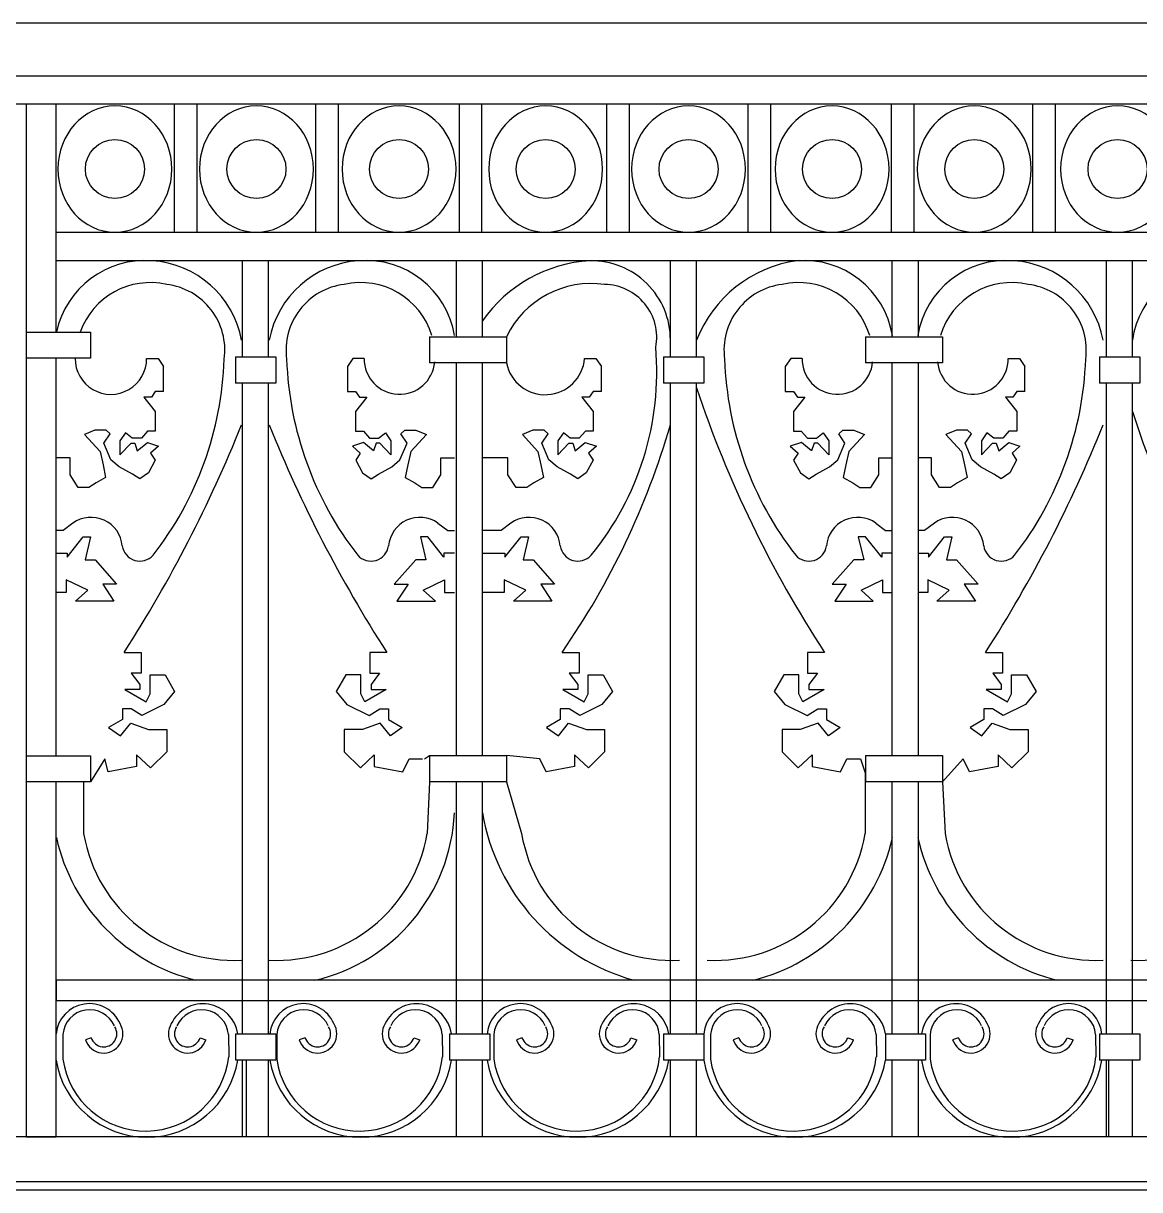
# Model space of a CAD drawing. Header units: millimetres. Extents: x 1931 to 30327, y -2374 to 17555.
# Drawn here: x 19033 to 19940, y 13283 to 14230 of the extents above; entities that cross this region are included whole.
import ezdxf

# ---------------------------------------------------------------- set-up
doc = ezdxf.new("R2010")
doc.units = ezdxf.units.MM

msp = doc.modelspace()

# ---------------------------------------------------------------- linework, layer by layer
at = {"color": 4, "linetype": 'ByBlock', "lineweight": -2}
for p, q in [((20853.81, 14230.37), (18940.34, 14230.37)), ((20853.81, 14187.5), (18940.34, 14187.5)), ((18940.34, 14165.08), (20853.81, 14165.08)), ((19035.2, 14165.08), (19035.2, 13326.34)), ((19059.53, 13979.68), (19059.53, 14165.08)), ((19155.8, 14060.78), (19155.8, 14165.08)), ((19174.1, 14060.78), (19174.1, 14165.08)), ((19270.56, 14060.78), (19270.56, 14165.08)), ((19288.86, 14060.78), (19288.86, 14165.08)), ((19387.03, 14060.78), (19387.03, 14165.08)), ((19405.34, 14060.78), (19405.34, 14165.08)), ((19506.93, 14060.78), (19506.93, 14165.08)), ((19525.23, 14060.78), (19525.23, 14165.08)), ((19621.69, 14060.78), (19621.69, 14165.08)), ((19639.99, 14060.78), (19639.99, 14165.08)), ((19738.16, 14060.78), (19738.16, 14165.08)), ((19756.47, 14060.78), (19756.47, 14165.08)), ((19852.92, 14060.78), (19852.92, 14165.08)), ((19871.23, 14060.78), (19871.23, 14165.08)), ((19059.53, 14060.78), (20780.96, 14060.78)), ((20780.96, 14037.6), (19059.53, 14037.6)), ((19210.87, 13959.49), (19210.87, 14037.6)), ((19232.03, 13959.49), (19232.03, 14037.6)), ((19384.6, 13975.97), (19384.6, 14037.6)), ((19405.76, 13975.97), (19405.76, 14037.6)), ((19558.45, 13959.49), (19558.45, 14037.6)), ((19579.61, 13959.49), (19579.61, 14037.6)), ((19738.68, 13975.97), (19738.68, 14037.6)), ((19759.83, 13975.97), (19759.83, 14037.6)), ((19912.53, 13959.49), (19912.53, 14037.6)), ((19933.68, 13959.49), (19933.68, 14037.6)), ((19035.2, 13979.68), (19087.54, 13979.68)), ((19087.54, 13979.68), (19087.54, 13958.42)), ((19362.89, 13975.97), (19425.31, 13975.97)), ((19362.89, 13975.97), (19362.89, 13954.71)), ((19425.31, 13975.97), (19425.31, 13954.71)), ((19716.97, 13975.97), (19779.39, 13975.97)), ((19716.97, 13975.97), (19716.97, 13954.71)), ((19779.39, 13975.97), (19779.39, 13954.71)), ((19087.54, 13958.42), (19035.2, 13958.42)), ((19059.53, 13635.89), (19059.53, 13958.42)), ((19133.06, 13958.34), (19142.29, 13958.34)), ((19142.29, 13958.34), (19146.73, 13951.78)), ((19205.29, 13959.49), (19237.95, 13959.49)), ((19205.29, 13959.49), (19205.29, 13938.23)), ((19237.95, 13959.49), (19237.95, 13938.23)), ((19300.54, 13958.34), (19296.1, 13951.78)), ((19309.76, 13958.34), (19300.54, 13958.34)), ((19488.75, 13958.34), (19497.98, 13958.34)), ((19497.98, 13958.34), (19502.42, 13951.78)), ((19552.86, 13959.49), (19585.52, 13959.49)), ((19552.86, 13959.49), (19552.86, 13938.23)), ((19585.52, 13959.49), (19585.52, 13938.23)), ((19656.23, 13958.34), (19651.79, 13951.78)), ((19665.45, 13958.34), (19656.23, 13958.34)), ((19832.74, 13958.34), (19841.96, 13958.34)), ((19841.96, 13958.34), (19846.4, 13951.78)), ((19906.94, 13959.49), (19939.6, 13959.49)), ((19906.94, 13959.49), (19906.94, 13938.23)), ((19939.6, 13959.49), (19939.6, 13938.23)), ((19146.73, 13931.51), (19146.73, 13951.78)), ((19296.1, 13951.78), (19296.1, 13931.51)), ((19425.31, 13954.71), (19362.89, 13954.71)), ((19384.6, 13635.89), (19384.6, 13954.71)), ((19405.76, 13635.89), (19405.76, 13954.71)), ((19502.42, 13931.51), (19502.42, 13951.78)), ((19651.79, 13951.78), (19651.79, 13931.51)), ((19779.39, 13954.71), (19716.97, 13954.71)), ((19738.68, 13635.89), (19738.68, 13954.71)), ((19759.83, 13635.89), (19759.83, 13954.71)), ((19846.4, 13931.51), (19846.4, 13951.78)), ((19140.07, 13931.51), (19136.9, 13926.76)), ((19146.73, 13931.51), (19140.07, 13931.51)), ((19237.95, 13938.23), (19205.29, 13938.23)), ((19210.87, 13409.96), (19210.87, 13938.23)), ((19232.03, 13409.96), (19232.03, 13938.23)), ((19296.1, 13931.51), (19302.76, 13931.51)), ((19302.76, 13931.51), (19305.93, 13926.76)), ((19495.76, 13931.51), (19492.58, 13926.76)), ((19502.42, 13931.51), (19495.76, 13931.51)), ((19585.52, 13938.23), (19552.86, 13938.23)), ((19558.45, 13409.96), (19558.45, 13938.23)), ((19579.61, 13409.96), (19579.61, 13938.23)), ((19651.79, 13931.51), (19658.45, 13931.51)), ((19658.45, 13931.51), (19661.62, 13926.76)), ((19839.74, 13931.51), (19836.57, 13926.76)), ((19846.4, 13931.51), (19839.74, 13931.51)), ((19939.6, 13938.23), (19906.94, 13938.23)), ((19912.53, 13409.96), (19912.53, 13938.23)), ((19933.68, 13409.96), (19933.68, 13938.23)), ((19136.9, 13926.76), (19130.87, 13926.76)), ((19130.87, 13926.76), (19140.07, 13915.35)), ((19311.96, 13926.76), (19302.76, 13915.35)), ((19305.93, 13926.76), (19311.96, 13926.76)), ((19492.58, 13926.76), (19486.56, 13926.76)), ((19486.56, 13926.76), (19495.76, 13915.35)), ((19667.65, 13926.76), (19658.45, 13915.35)), ((19661.62, 13926.76), (19667.65, 13926.76)), ((19836.57, 13926.76), (19830.55, 13926.76)), ((19830.55, 13926.76), (19839.74, 13915.35)), ((19140.07, 13915.35), (19140.07, 13908.7)), ((19302.76, 13915.35), (19302.76, 13908.7)), ((19495.76, 13915.35), (19495.76, 13908.7)), ((19658.45, 13915.35), (19658.45, 13908.7)), ((19839.74, 13915.35), (19839.74, 13908.7)), ((19140.07, 13908.7), (19140.07, 13899.19)), ((19302.76, 13908.7), (19302.76, 13899.19)), ((19495.76, 13908.7), (19495.76, 13899.19)), ((19658.45, 13908.7), (19658.45, 13899.19)), ((19839.74, 13908.7), (19839.74, 13899.19)), ((19091.11, 13900.15), (19082.52, 13896.47)), ((19082.52, 13896.47), (19095.2, 13882.78)), ((19100.11, 13900.15), (19091.11, 13900.15)), ((19098.27, 13889.52), (19103.38, 13897.08)), ((19103.38, 13897.08), (19100.11, 13900.15)), ((19115.86, 13897.9), (19111.36, 13891.36)), ((19121.38, 13893.61), (19115.86, 13897.9)), ((19128.75, 13893.61), (19121.38, 13893.61)), ((19133.73, 13899.19), (19128.75, 13893.61)), ((19140.07, 13899.19), (19133.73, 13899.19)), ((19302.76, 13899.19), (19309.1, 13899.19)), ((19309.1, 13899.19), (19314.08, 13893.61)), ((19314.08, 13893.61), (19321.44, 13893.61)), ((19321.44, 13893.61), (19326.97, 13897.9)), ((19326.97, 13897.9), (19331.47, 13891.36)), ((19339.45, 13897.08), (19342.72, 13900.15)), ((19344.56, 13889.52), (19339.45, 13897.08)), ((19342.72, 13900.15), (19351.72, 13900.15)), ((19360.31, 13896.47), (19347.63, 13882.78)), ((19351.72, 13900.15), (19360.31, 13896.47)), ((19446.8, 13900.15), (19438.21, 13896.47)), ((19438.21, 13896.47), (19450.89, 13882.78)), ((19455.8, 13900.15), (19446.8, 13900.15)), ((19453.96, 13889.52), (19459.07, 13897.08)), ((19459.07, 13897.08), (19455.8, 13900.15)), ((19471.55, 13897.9), (19467.05, 13891.36)), ((19477.07, 13893.61), (19471.55, 13897.9)), ((19484.44, 13893.61), (19477.07, 13893.61)), ((19489.41, 13899.19), (19484.44, 13893.61)), ((19495.76, 13899.19), (19489.41, 13899.19)), ((19658.45, 13899.19), (19664.79, 13899.19)), ((19664.79, 13899.19), (19669.77, 13893.61)), ((19669.77, 13893.61), (19677.13, 13893.61)), ((19677.13, 13893.61), (19682.66, 13897.9)), ((19682.66, 13897.9), (19687.16, 13891.36)), ((19695.13, 13897.08), (19698.41, 13900.15)), ((19700.25, 13889.52), (19695.13, 13897.08)), ((19698.41, 13900.15), (19707.41, 13900.15)), ((19716, 13896.47), (19703.32, 13882.78)), ((19707.41, 13900.15), (19716, 13896.47)), ((19790.79, 13900.15), (19782.19, 13896.47)), ((19782.19, 13896.47), (19794.88, 13882.78)), ((19799.79, 13900.15), (19790.79, 13900.15)), ((19797.95, 13889.52), (19803.06, 13897.08)), ((19803.06, 13897.08), (19799.79, 13900.15)), ((19815.54, 13897.9), (19811.04, 13891.36)), ((19821.06, 13893.61), (19815.54, 13897.9)), ((19828.43, 13893.61), (19821.06, 13893.61)), ((19833.4, 13899.19), (19828.43, 13893.61)), ((19839.74, 13899.19), (19833.4, 13899.19)), ((19095.2, 13882.78), (19097.65, 13871.95)), ((19104, 13876.03), (19098.27, 13889.52)), ((19111.36, 13891.36), (19111.36, 13879.92)), ((19111.36, 13879.92), (19120.36, 13889.52)), ((19120.36, 13889.52), (19123.43, 13889.52)), ((19123.43, 13889.52), (19125.47, 13883.39)), ((19125.47, 13883.39), (19133.66, 13889.93)), ((19133.66, 13889.93), (19142.66, 13887.07)), ((19142.66, 13887.07), (19136.32, 13881.35)), ((19309.17, 13889.93), (19300.17, 13887.07)), ((19300.17, 13887.07), (19306.51, 13881.35)), ((19317.35, 13883.39), (19309.17, 13889.93)), ((19319.4, 13889.52), (19317.35, 13883.39)), ((19322.47, 13889.52), (19319.4, 13889.52)), ((19331.47, 13879.92), (19322.47, 13889.52)), ((19331.47, 13891.36), (19331.47, 13879.92)), ((19338.83, 13876.03), (19344.56, 13889.52)), ((19347.63, 13882.78), (19345.17, 13871.95)), ((19450.89, 13882.78), (19453.34, 13871.95)), ((19459.68, 13876.03), (19453.96, 13889.52)), ((19467.05, 13891.36), (19467.05, 13879.92)), ((19467.05, 13879.92), (19476.05, 13889.52)), ((19476.05, 13889.52), (19479.12, 13889.52)), ((19479.12, 13889.52), (19481.16, 13883.39)), ((19481.16, 13883.39), (19489.35, 13889.93)), ((19489.35, 13889.93), (19498.35, 13887.07)), ((19498.35, 13887.07), (19492.01, 13881.35)), ((19664.86, 13889.93), (19655.86, 13887.07)), ((19655.86, 13887.07), (19662.2, 13881.35)), ((19673.04, 13883.39), (19664.86, 13889.93)), ((19675.09, 13889.52), (19673.04, 13883.39)), ((19678.15, 13889.52), (19675.09, 13889.52)), ((19687.16, 13879.92), (19678.15, 13889.52)), ((19687.16, 13891.36), (19687.16, 13879.92)), ((19694.52, 13876.03), (19700.25, 13889.52)), ((19703.32, 13882.78), (19700.86, 13871.95)), ((19794.88, 13882.78), (19797.33, 13871.95)), ((19803.67, 13876.03), (19797.95, 13889.52)), ((19811.04, 13891.36), (19811.04, 13879.92)), ((19811.04, 13879.92), (19820.04, 13889.52)), ((19820.04, 13889.52), (19823.11, 13889.52)), ((19823.11, 13889.52), (19825.15, 13883.39)), ((19825.15, 13883.39), (19833.33, 13889.93)), ((19833.33, 13889.93), (19842.34, 13887.07)), ((19842.34, 13887.07), (19835.99, 13881.35)), ((19070.86, 13877.67), (19059.72, 13877.67)), ((19070.86, 13863.77), (19070.86, 13877.67)), ((19110.75, 13870.31), (19104, 13876.03)), ((19140, 13875.62), (19134.48, 13865.41)), ((19136.32, 13881.35), (19140, 13875.62)), ((19306.51, 13881.35), (19302.83, 13875.62)), ((19302.83, 13875.62), (19308.35, 13865.41)), ((19332.08, 13870.31), (19338.83, 13876.03)), ((19371.97, 13863.77), (19371.97, 13877.67)), ((19371.97, 13877.67), (19383.11, 13877.67)), ((19426.55, 13877.67), (19405.76, 13877.67)), ((19426.55, 13863.77), (19426.55, 13877.67)), ((19466.44, 13870.31), (19459.68, 13876.03)), ((19495.69, 13875.62), (19490.16, 13865.41)), ((19492.01, 13881.35), (19495.69, 13875.62)), ((19662.2, 13881.35), (19658.52, 13875.62)), ((19658.52, 13875.62), (19664.04, 13865.41)), ((19687.77, 13870.31), (19694.52, 13876.03)), ((19727.66, 13863.77), (19727.66, 13877.67)), ((19727.66, 13877.67), (19738.8, 13877.67)), ((19770.53, 13877.67), (19759.4, 13877.67)), ((19770.53, 13863.77), (19770.53, 13877.67)), ((19810.42, 13870.31), (19803.67, 13876.03)), ((19839.68, 13875.62), (19834.15, 13865.41)), ((19835.99, 13881.35), (19839.68, 13875.62)), ((19077.4, 13853.55), (19070.86, 13863.77)), ((19097.65, 13871.95), (19099.7, 13861.73)), ((19121.59, 13864.38), (19110.75, 13870.31)), ((19127.52, 13860.5), (19121.59, 13864.38)), ((19134.48, 13865.41), (19127.52, 13860.5)), ((19308.35, 13865.41), (19315.31, 13860.5)), ((19315.31, 13860.5), (19321.24, 13864.38)), ((19321.24, 13864.38), (19332.08, 13870.31)), ((19345.17, 13871.95), (19343.13, 13861.73)), ((19365.42, 13853.55), (19371.97, 13863.77)), ((19433.09, 13853.55), (19426.55, 13863.77)), ((19453.34, 13871.95), (19455.39, 13861.73)), ((19477.28, 13864.38), (19466.44, 13870.31)), ((19483.21, 13860.5), (19477.28, 13864.38)), ((19490.16, 13865.41), (19483.21, 13860.5)), ((19664.04, 13865.41), (19671, 13860.5)), ((19671, 13860.5), (19676.93, 13864.38)), ((19676.93, 13864.38), (19687.77, 13870.31)), ((19700.86, 13871.95), (19698.82, 13861.73)), ((19721.11, 13853.55), (19727.66, 13863.77)), ((19777.08, 13853.55), (19770.53, 13863.77)), ((19797.33, 13871.95), (19799.38, 13861.73)), ((19821.27, 13864.38), (19810.42, 13870.31)), ((19827.2, 13860.5), (19821.27, 13864.38)), ((19834.15, 13865.41), (19827.2, 13860.5)), ((19091.93, 13857.23), (19086.2, 13853.55)), ((19099.7, 13861.73), (19091.93, 13857.23)), ((19343.13, 13861.73), (19350.9, 13857.23)), ((19350.9, 13857.23), (19356.63, 13853.55)), ((19447.62, 13857.23), (19441.89, 13853.55)), ((19455.39, 13861.73), (19447.62, 13857.23)), ((19698.82, 13861.73), (19706.59, 13857.23)), ((19706.59, 13857.23), (19712.32, 13853.55)), ((19791.6, 13857.23), (19785.88, 13853.55)), ((19799.38, 13861.73), (19791.6, 13857.23)), ((19086.2, 13853.55), (19077.4, 13853.55)), ((19356.63, 13853.55), (19365.42, 13853.55)), ((19441.89, 13853.55), (19433.09, 13853.55)), ((19712.32, 13853.55), (19721.11, 13853.55)), ((19785.88, 13853.55), (19777.08, 13853.55)), ((19065.22, 13818.61), (19059.72, 13818.61)), ((19073.14, 13824.63), (19065.22, 13818.61)), ((19369.68, 13824.63), (19377.6, 13818.61)), ((19377.6, 13818.61), (19383.11, 13818.61)), ((19420.91, 13818.61), (19405.76, 13818.61)), ((19428.83, 13824.63), (19420.91, 13818.61)), ((19725.37, 13824.63), (19733.29, 13818.61)), ((19733.29, 13818.61), (19738.8, 13818.61)), ((19764.9, 13818.61), (19759.4, 13818.61)), ((19772.82, 13824.63), (19764.9, 13818.61)), ((19068.41, 13796.89), (19081.51, 13813.41)), ((19081.51, 13813.41), (19087.44, 13813.41)), ((19087.44, 13813.41), (19083.08, 13794.71)), ((19361.31, 13813.41), (19355.38, 13813.41)), ((19355.38, 13813.41), (19359.75, 13794.71)), ((19374.42, 13796.89), (19361.31, 13813.41)), ((19424.1, 13796.89), (19437.2, 13813.41)), ((19437.2, 13813.41), (19443.13, 13813.41)), ((19443.13, 13813.41), (19438.76, 13794.71)), ((19717, 13813.41), (19711.07, 13813.41)), ((19711.07, 13813.41), (19715.44, 13794.71)), ((19730.11, 13796.89), (19717, 13813.41)), ((19768.08, 13796.89), (19781.19, 13813.41)), ((19781.19, 13813.41), (19787.12, 13813.41)), ((19787.12, 13813.41), (19782.75, 13794.71)), ((19059.72, 13800.32), (19068.41, 13800.32)), ((19068.41, 13800.32), (19068.41, 13796.89)), ((19383.11, 13800.32), (19374.42, 13800.32)), ((19374.42, 13800.32), (19374.42, 13796.89)), ((19405.76, 13800.32), (19424.1, 13800.32)), ((19424.1, 13800.32), (19424.1, 13796.89)), ((19738.8, 13800.32), (19730.11, 13800.32)), ((19730.11, 13800.32), (19730.11, 13796.89)), ((19759.4, 13800.32), (19768.08, 13800.32)), ((19768.08, 13800.32), (19768.08, 13796.89)), ((19083.08, 13794.71), (19091.19, 13794.71)), ((19091.19, 13794.71), (19108.67, 13775.06)), ((19351.64, 13794.71), (19334.16, 13775.06)), ((19359.75, 13794.71), (19351.64, 13794.71)), ((19438.76, 13794.71), (19446.88, 13794.71)), ((19446.88, 13794.71), (19464.35, 13775.06)), ((19707.33, 13794.71), (19689.85, 13775.06)), ((19715.44, 13794.71), (19707.33, 13794.71)), ((19782.75, 13794.71), (19790.87, 13794.71)), ((19790.87, 13794.71), (19808.34, 13775.06)), ((19085.26, 13770.07), (19067.78, 13778.49)), ((19067.78, 13778.49), (19067.78, 13768.2)), ((19357.57, 13770.07), (19375.04, 13778.49)), ((19375.04, 13778.49), (19375.04, 13768.2)), ((19440.95, 13770.07), (19423.47, 13778.49)), ((19423.47, 13778.49), (19423.47, 13768.2)), ((19713.26, 13770.07), (19730.73, 13778.49)), ((19730.73, 13778.49), (19730.73, 13768.2)), ((19784.94, 13770.07), (19767.46, 13778.49)), ((19767.46, 13778.49), (19767.46, 13768.2)), ((19075.27, 13761.34), (19085.26, 13770.07)), ((19108.67, 13775.06), (19097.43, 13775.06)), ((19097.43, 13775.06), (19106.48, 13761.34)), ((19334.16, 13775.06), (19345.4, 13775.06)), ((19345.4, 13775.06), (19336.35, 13761.34)), ((19367.55, 13761.34), (19357.57, 13770.07)), ((19430.96, 13761.34), (19440.95, 13770.07)), ((19464.35, 13775.06), (19453.12, 13775.06)), ((19453.12, 13775.06), (19462.17, 13761.34)), ((19689.85, 13775.06), (19701.08, 13775.06)), ((19701.08, 13775.06), (19692.03, 13761.34)), ((19723.24, 13761.34), (19713.26, 13770.07)), ((19774.95, 13761.34), (19784.94, 13770.07)), ((19808.34, 13775.06), (19797.11, 13775.06)), ((19797.11, 13775.06), (19806.16, 13761.34)), ((19067.78, 13768.2), (19059.72, 13768.2)), ((19106.48, 13761.34), (19075.27, 13761.34)), ((19336.35, 13761.34), (19367.55, 13761.34)), ((19375.04, 13768.2), (19383.11, 13768.2)), ((19423.47, 13768.2), (19405.76, 13768.2)), ((19462.17, 13761.34), (19430.96, 13761.34)), ((19692.03, 13761.34), (19723.24, 13761.34)), ((19730.73, 13768.2), (19738.8, 13768.2)), ((19767.46, 13768.2), (19759.4, 13768.2)), ((19806.16, 13761.34), (19774.95, 13761.34)), ((19114.81, 13719.64), (19128.58, 13719.64)), ((19128.58, 13719.64), (19128.58, 13702.78)), ((19328.02, 13719.64), (19314.24, 13719.64)), ((19314.24, 13719.64), (19314.24, 13702.78)), ((19470.5, 13719.64), (19484.27, 13719.64)), ((19484.27, 13719.64), (19484.27, 13702.78)), ((19683.71, 13719.64), (19669.93, 13719.64)), ((19669.93, 13719.64), (19669.93, 13702.78)), ((19814.49, 13719.64), (19828.26, 13719.64)), ((19828.26, 13719.64), (19828.26, 13702.78)), ((19128.58, 13702.78), (19120.62, 13702.78)), ((19120.62, 13702.78), (19127.5, 13693.67)), ((19314.24, 13702.78), (19322.21, 13702.78)), ((19322.21, 13702.78), (19315.33, 13693.67)), ((19484.27, 13702.78), (19476.3, 13702.78)), ((19476.3, 13702.78), (19483.18, 13693.67)), ((19669.93, 13702.78), (19677.9, 13702.78)), ((19677.9, 13702.78), (19671.02, 13693.67)), ((19828.26, 13702.78), (19820.29, 13702.78)), ((19820.29, 13702.78), (19827.17, 13693.67)), ((19127.5, 13693.67), (19127.5, 13689.5)), ((19135.85, 13690.79), (19135.85, 13701.38)), ((19135.85, 13701.38), (19148.05, 13701.38)), ((19148.05, 13701.38), (19155.76, 13687.9)), ((19294.77, 13701.38), (19287.06, 13687.9)), ((19306.98, 13701.38), (19294.77, 13701.38)), ((19306.98, 13690.79), (19306.98, 13701.38)), ((19315.33, 13693.67), (19315.33, 13689.5)), ((19483.18, 13693.67), (19483.18, 13689.5)), ((19491.54, 13690.79), (19491.54, 13701.38)), ((19491.54, 13701.38), (19503.74, 13701.38)), ((19503.74, 13701.38), (19511.45, 13687.9)), ((19650.46, 13701.38), (19642.75, 13687.9)), ((19662.67, 13701.38), (19650.46, 13701.38)), ((19662.67, 13690.79), (19662.67, 13701.38)), ((19671.02, 13693.67), (19671.02, 13689.5)), ((19827.17, 13693.67), (19827.17, 13689.5)), ((19835.53, 13690.79), (19835.53, 13701.38)), ((19835.53, 13701.38), (19847.73, 13701.38)), ((19847.73, 13701.38), (19855.44, 13687.9)), ((19127.5, 13689.5), (19115.29, 13689.5)), ((19115.29, 13689.5), (19132.64, 13679.55)), ((19132.64, 13679.55), (19135.85, 13685.97)), ((19135.85, 13685.97), (19135.85, 13690.79)), ((19155.76, 13687.9), (19147.09, 13677.31)), ((19287.06, 13687.9), (19295.74, 13677.31)), ((19306.98, 13685.97), (19306.98, 13690.79)), ((19310.19, 13679.55), (19306.98, 13685.97)), ((19327.54, 13689.5), (19310.19, 13679.55)), ((19315.33, 13689.5), (19327.54, 13689.5)), ((19483.18, 13689.5), (19470.98, 13689.5)), ((19470.98, 13689.5), (19488.32, 13679.55)), ((19488.32, 13679.55), (19491.54, 13685.97)), ((19491.54, 13685.97), (19491.54, 13690.79)), ((19511.45, 13687.9), (19502.78, 13677.31)), ((19642.75, 13687.9), (19651.43, 13677.31)), ((19662.67, 13685.97), (19662.67, 13690.79)), ((19665.88, 13679.55), (19662.67, 13685.97)), ((19683.23, 13689.5), (19665.88, 13679.55)), ((19671.02, 13689.5), (19683.23, 13689.5)), ((19827.17, 13689.5), (19814.97, 13689.5)), ((19814.97, 13689.5), (19832.31, 13679.55)), ((19832.31, 13679.55), (19835.53, 13685.97)), ((19835.53, 13685.97), (19835.53, 13690.79)), ((19855.44, 13687.9), (19846.77, 13677.31)), ((19120.43, 13673.78), (19113.36, 13673.78)), ((19113.36, 13673.78), (19113.36, 13665.11)), ((19129.1, 13668.32), (19120.43, 13673.78)), ((19147.09, 13677.31), (19129.1, 13668.32)), ((19295.74, 13677.31), (19313.72, 13668.32)), ((19313.72, 13668.32), (19322.4, 13673.78)), ((19322.4, 13673.78), (19329.46, 13673.78)), ((19329.46, 13673.78), (19329.46, 13665.11)), ((19476.12, 13673.78), (19469.05, 13673.78)), ((19469.05, 13673.78), (19469.05, 13665.11)), ((19484.79, 13668.32), (19476.12, 13673.78)), ((19502.78, 13677.31), (19484.79, 13668.32)), ((19651.43, 13677.31), (19669.41, 13668.32)), ((19669.41, 13668.32), (19678.09, 13673.78)), ((19678.09, 13673.78), (19685.15, 13673.78)), ((19685.15, 13673.78), (19685.15, 13665.11)), ((19820.11, 13673.78), (19813.04, 13673.78)), ((19813.04, 13673.78), (19813.04, 13665.11)), ((19828.78, 13668.32), (19820.11, 13673.78)), ((19846.77, 13677.31), (19828.78, 13668.32)), ((19113.36, 13665.11), (19102.12, 13658.69)), ((19329.46, 13665.11), (19340.71, 13658.69)), ((19469.05, 13665.11), (19457.81, 13658.69)), ((19685.15, 13665.11), (19696.39, 13658.69)), ((19813.04, 13665.11), (19801.8, 13658.69)), ((19102.12, 13658.69), (19111.76, 13651.96)), ((19111.76, 13651.96), (19120.11, 13662.22)), ((19120.11, 13662.22), (19134.56, 13657.09)), ((19134.56, 13657.09), (19149.34, 13657.09)), ((19149.34, 13657.09), (19149.34, 13638.8)), ((19308.26, 13657.09), (19293.49, 13657.09)), ((19293.49, 13657.09), (19293.49, 13638.8)), ((19322.72, 13662.22), (19308.26, 13657.09)), ((19331.07, 13651.96), (19322.72, 13662.22)), ((19340.71, 13658.69), (19331.07, 13651.96)), ((19457.81, 13658.69), (19467.45, 13651.96)), ((19467.45, 13651.96), (19475.8, 13662.22)), ((19475.8, 13662.22), (19490.25, 13657.09)), ((19490.25, 13657.09), (19505.03, 13657.09)), ((19505.03, 13657.09), (19505.03, 13638.8)), ((19663.95, 13657.09), (19649.18, 13657.09)), ((19649.18, 13657.09), (19649.18, 13638.8)), ((19678.41, 13662.22), (19663.95, 13657.09)), ((19686.76, 13651.96), (19678.41, 13662.22)), ((19696.39, 13658.69), (19686.76, 13651.96)), ((19801.8, 13658.69), (19811.43, 13651.96)), ((19811.43, 13651.96), (19819.79, 13662.22)), ((19819.79, 13662.22), (19834.24, 13657.09)), ((19834.24, 13657.09), (19849.02, 13657.09)), ((19849.02, 13657.09), (19849.02, 13638.8)), ((19136.17, 13625.96), (19124.93, 13636.55)), ((19124.93, 13636.55), (19124.93, 13626.92)), ((19149.34, 13638.8), (19136.17, 13625.96)), ((19293.49, 13638.8), (19306.66, 13625.96)), ((19306.66, 13625.96), (19317.9, 13636.55)), ((19317.9, 13636.55), (19317.9, 13626.92)), ((19358.7, 13633.34), (19362.89, 13635.89)), ((19362.89, 13635.89), (19425.31, 13635.89)), ((19362.89, 13635.89), (19362.89, 13614.64)), ((19452.35, 13633.34), (19425.31, 13635.89)), ((19425.31, 13635.89), (19425.31, 13614.64)), ((19491.86, 13625.96), (19480.62, 13636.55)), ((19480.62, 13636.55), (19480.62, 13626.92)), ((19505.03, 13638.8), (19491.86, 13625.96)), ((19649.18, 13638.8), (19662.35, 13625.96)), ((19662.35, 13625.96), (19673.59, 13636.55)), ((19673.59, 13636.55), (19673.59, 13626.92)), ((19716.97, 13635.89), (19779.39, 13635.89)), ((19716.97, 13635.89), (19716.97, 13614.64)), ((19779.39, 13635.89), (19779.39, 13614.64)), ((19835.85, 13625.96), (19824.6, 13636.55)), ((19824.6, 13636.55), (19824.6, 13626.92)), ((19849.02, 13638.8), (19835.85, 13625.96)), ((19035.2, 13635.76), (19087.54, 13635.76)), ((19087.54, 13635.76), (19087.54, 13614.5)), ((19099.02, 13633.34), (19087.54, 13614.64)), ((19101.8, 13622.75), (19099.02, 13633.34)), ((19124.93, 13626.92), (19101.8, 13622.75)), ((19317.9, 13626.92), (19341.03, 13622.75)), ((19341.03, 13622.75), (19346.17, 13633.34)), ((19346.17, 13633.34), (19357.09, 13633.34)), ((19457.49, 13622.75), (19452.35, 13633.34)), ((19480.62, 13626.92), (19457.49, 13622.75)), ((19673.59, 13626.92), (19696.72, 13622.75)), ((19696.72, 13622.75), (19701.86, 13633.34)), ((19701.86, 13633.34), (19712.78, 13633.34)), ((19712.78, 13633.34), (19716.63, 13621.79)), ((19796.34, 13633.34), (19779.39, 13614.64)), ((19801.48, 13622.75), (19796.34, 13633.34)), ((19824.6, 13626.92), (19801.48, 13622.75)), ((19716.63, 13621.79), (19716.63, 13572.49)), ((19087.54, 13614.5), (19035.2, 13614.5)), ((19059.53, 13326.34), (19059.53, 13614.64)), ((19081.89, 13614.64), (19081.89, 13572.49)), ((19362.89, 13614.64), (19360.94, 13572.49)), ((19425.31, 13614.64), (19362.89, 13614.64)), ((19384.6, 13409.96), (19384.6, 13614.64)), ((19405.76, 13409.96), (19405.76, 13614.64)), ((19425.31, 13614.64), (19437.57, 13572.49)), ((19779.39, 13614.64), (19716.97, 13614.64)), ((19738.68, 13409.96), (19738.68, 13614.64)), ((19759.83, 13409.96), (19759.83, 13614.64)), ((19779.39, 13614.64), (19781.56, 13572.49)), ((20780.96, 13453.52), (19059.53, 13453.52)), ((19059.53, 13453.52), (19059.53, 13437.03)), ((19059.53, 13437.03), (20780.96, 13437.03)), ((19059.53, 13388.7), (19059.53, 13409.96)), ((19065.09, 13409.54), (19065.05, 13389.4)), ((19199.45, 13409.54), (19199.71, 13391.22)), ((19205.29, 13409.96), (19237.95, 13409.96)), ((19205.29, 13409.96), (19205.29, 13388.7)), ((19237.95, 13409.96), (19237.95, 13388.7)), ((19238.76, 13409.54), (19238.73, 13389.4)), ((19373.12, 13409.54), (19373.38, 13391.22)), ((19379.01, 13409.96), (19411.67, 13409.96)), ((19379.01, 13409.96), (19379.01, 13388.7)), ((19411.67, 13409.96), (19411.67, 13388.7)), ((19415.1, 13409.54), (19415.07, 13389.4)), ((19549.46, 13409.54), (19549.72, 13391.22)), ((19552.86, 13409.96), (19585.52, 13409.96)), ((19552.86, 13409.96), (19552.86, 13388.7)), ((19585.52, 13409.96), (19585.52, 13388.7)), ((19591.08, 13409.54), (19591.05, 13389.4)), ((19725.44, 13409.54), (19725.71, 13391.22)), ((19733.09, 13409.96), (19765.75, 13409.96)), ((19733.09, 13409.96), (19733.09, 13388.7)), ((19765.75, 13409.96), (19765.75, 13388.7)), ((19769.43, 13409.54), (19769.39, 13389.4)), ((19903.79, 13409.54), (19904.05, 13391.22)), ((19906.94, 13409.96), (19939.6, 13409.96)), ((19906.94, 13409.96), (19906.94, 13388.7)), ((19939.6, 13409.96), (19939.6, 13388.7)), ((19088.1, 13406.73), (19083.34, 13405.19)), ((19176.43, 13406.73), (19181.19, 13405.19)), ((19261.77, 13406.73), (19257.02, 13405.19)), ((19350.1, 13406.73), (19354.86, 13405.19)), ((19438.11, 13406.73), (19433.36, 13405.19)), ((19526.44, 13406.73), (19531.2, 13405.19)), ((19614.1, 13406.73), (19609.34, 13405.19)), ((19702.43, 13406.73), (19707.18, 13405.19)), ((19792.44, 13406.73), (19787.68, 13405.19)), ((19880.77, 13406.73), (19885.53, 13405.19)), ((19237.95, 13388.7), (19205.29, 13388.7)), ((19210.87, 13326.34), (19210.87, 13388.7)), ((19214.16, 13326.34), (19214.16, 13388.7)), ((19232.03, 13326.34), (19232.03, 13388.7)), ((19411.67, 13388.7), (19379.01, 13388.7)), ((19384.6, 13326.34), (19384.6, 13388.7)), ((19405.76, 13326.34), (19405.76, 13388.7)), ((19585.52, 13388.7), (19552.86, 13388.7)), ((19558.45, 13326.34), (19558.45, 13388.7)), ((19579.61, 13326.34), (19579.61, 13388.7)), ((19765.75, 13388.7), (19733.09, 13388.7)), ((19738.68, 13326.34), (19738.68, 13388.7)), ((19759.83, 13326.34), (19759.83, 13388.7)), ((19939.6, 13388.7), (19906.94, 13388.7)), ((19912.53, 13326.34), (19912.53, 13388.7)), ((19914.64, 13326.34), (19914.64, 13388.7)), ((19933.68, 13326.34), (19933.68, 13388.7)), ((20842.47, 13326.34), (19001.85, 13326.34)), ((19035.2, 13326.34), (19059.53, 13326.34)), ((19001.85, 13290.02), (20815.57, 13290.02)), ((1930.61, 13283.44), (29930.61, 13283.44))]:
    msp.add_line(p, q, dxfattribs=at)
for centre in [(19107.27, 14112.05), (19222.25, 14112.05), (19338.08, 14112.05), (19457.14, 14112.05), (19573.18, 14112.05), (19689.75, 14112.05), (19805.26, 14112.05), (19921.61, 14112.05)]:
    msp.add_circle(centre, 23.95, dxfattribs=at)
for centre, radius, start, end in [((19131.9, 13963.93), 73.88, 85.71117, 167.68915), ((19132.43, 13958.65), 79.11, 10.51985, 86.37957), ((19310.4, 13958.65), 79.11, 93.62043, 169.48015), ((19311.26, 13965.03), 72.81, 9.29897, 94.61339), ((19499.87, 13923.02), 114.78, 93.37669, 145.08033), ((19494.26, 13973.42), 64.19, 359.70986, 91.0244), ((19675.79, 13935.31), 103.34, 98.17933, 158.55634), ((19666.95, 13965.03), 72.81, 9.29897, 94.61339), ((19831.24, 13965.03), 72.81, 85.38661, 170.70103), ((19832.11, 13958.65), 79.11, 10.51985, 86.37957), ((20008.8, 13961.72), 75.97, 92.80421, 171.39307), ((19135.91, 13959.65), 60.23, 77.11107, 160.57002), ((19142.91, 13965.1), 53.65, 352.16747, 83.1102), ((19299.92, 13965.1), 53.65, 96.8898, 187.83253), ((19306.92, 13959.65), 60.23, 16.54339, 102.88893), ((19494.22, 13942.54), 76.59, 81.88044, 154.11962), ((19504.54, 13975.55), 42.81, 349.0091, 89.34404), ((19655.61, 13965.1), 53.65, 96.8898, 187.83253), ((19662.61, 13959.65), 60.23, 16.54339, 102.88893), ((19835.59, 13959.65), 60.23, 77.11107, 163.45661), ((19842.59, 13965.1), 53.65, 352.16747, 83.1102), ((19312.85, 13947.5), 234.56, 320.55861, 4.86435), ((19104.01, 13958.19), 29.05, 179.53073, 0.30919), ((18921.45, 13967.22), 274.77, 322.11414, 358.03241), ((19521.38, 13967.22), 274.77, 181.96759, 217.88586), ((19338.43, 13957.82), 28.67, 178.95887, 355.43119), ((19456.78, 13960.92), 32.08, 191.15677, 355.3988), ((19877.06, 13967.22), 274.77, 181.96759, 217.88586), ((19694.12, 13957.82), 28.67, 178.95887, 355.43119), ((19804.08, 13957.82), 28.67, 184.56881, 1.04113), ((19621.13, 13967.22), 274.77, 322.11414, 358.03241), ((20463.66, 14230.11), 932.15, 198.48645, 213.20445), ((20688.91, 14157.99), 793.31, 197.82714, 213.54227), ((18184.74, 14316.8), 1105.27, 327.29735, 338.09446), ((20258.09, 14316.8), 1105.27, 201.90554, 212.70265), ((18946, 14082.61), 637.84, 325.31575, 343.78034), ((18884.42, 14316.8), 1105.27, 327.29735, 338.09446), ((19087.86, 13803.8), 25.51, 5.08491, 125.24504), ((19354.96, 13803.8), 25.51, 54.75496, 174.91509), ((19443.55, 13803.8), 25.51, 5.08491, 125.24504), ((19710.65, 13803.8), 25.51, 54.75496, 174.91509), ((19787.54, 13803.8), 25.51, 5.08491, 125.24504), ((19127.59, 13808.23), 14.48, 188.63725, 317.71864), ((19315.23, 13808.23), 14.48, 222.28136, 351.36275), ((19483.28, 13808.23), 14.48, 188.63725, 317.71864), ((19670.92, 13808.23), 14.48, 222.28136, 351.36275), ((19827.27, 13808.23), 14.48, 188.63725, 317.71864), ((19236.91, 13596.14), 146.35, 282.95682, 357.34479), ((19574.25, 13618.33), 170.97, 189.75445, 254.57754), ((19204.16, 13593.69), 124.09, 189.83604, 272.79631), ((19238.67, 13593.69), 124.09, 267.20369, 350.16396), ((19559.84, 13593.69), 124.09, 189.83604, 272.79631), ((19594.36, 13593.69), 124.09, 267.20369, 350.16396), ((19903.83, 13593.69), 124.09, 189.83604, 272.79631), ((19938.35, 13593.69), 124.09, 267.20369, 350.16396), ((19209.64, 13602.68), 153.58, 192.52305, 256.23405), ((19588.87, 13602.68), 153.58, 283.76595, 347.47695), ((19909.32, 13602.68), 153.58, 192.52305, 256.23405), ((19086.57, 13407.33), 27.17, 23.83365, 174.43897), ((19086.81, 13407.72), 21.8, 23.27036, 175.20387), ((19178.8, 13405.75), 28.6, 8.45912, 153.96321), ((19177.72, 13407.72), 21.8, 4.79613, 156.72964), ((19260.25, 13407.33), 27.17, 23.83365, 174.43897), ((19260.48, 13407.72), 21.8, 23.27036, 175.20387), ((19352.47, 13405.75), 28.6, 8.45912, 153.96321), ((19351.39, 13407.72), 21.8, 4.79613, 156.72964), ((19436.59, 13407.33), 27.17, 23.83365, 174.43897), ((19436.82, 13407.72), 21.8, 23.27036, 175.20387), ((19528.81, 13405.75), 28.6, 8.45912, 153.96321), ((19527.73, 13407.72), 21.8, 4.79613, 156.72964), ((19612.57, 13407.33), 27.17, 23.83365, 174.43897), ((19612.81, 13407.72), 21.8, 23.27036, 175.20387), ((19704.8, 13405.75), 28.6, 8.45912, 153.96321), ((19703.72, 13407.72), 21.8, 4.79613, 156.72964), ((19790.35, 13406.26), 28.14, 25.36553, 172.43081), ((19791.15, 13407.72), 21.8, 23.27036, 175.20387), ((19882.06, 13407.72), 26.8, 4.79613, 156.72964), ((19882.06, 13407.72), 21.8, 4.79613, 156.72964), ((19098.21, 13409.98), 15.62, 197.86909, 32.20212), ((19166.32, 13409.98), 15.62, 147.79788, 342.13091), ((19271.88, 13409.98), 15.62, 197.86909, 32.20212), ((19339.99, 13409.98), 15.62, 147.79788, 342.13091), ((19448.22, 13409.98), 15.62, 197.86909, 32.20212), ((19516.33, 13409.98), 15.62, 147.79788, 342.13091), ((19624.21, 13409.98), 15.62, 197.86909, 32.20212), ((19692.32, 13409.98), 15.62, 147.79788, 342.13091), ((19802.55, 13409.98), 15.62, 197.86909, 32.20212), ((19870.66, 13409.98), 15.62, 147.79788, 342.13091), ((19098.21, 13409.98), 10.62, 197.86909, 32.20212), ((19166.32, 13409.98), 10.62, 147.79788, 342.13091), ((19271.88, 13409.98), 10.62, 197.86909, 32.20212), ((19339.99, 13409.98), 10.62, 147.79788, 342.13091), ((19448.22, 13409.98), 10.62, 197.86909, 32.20212), ((19516.33, 13409.98), 10.62, 147.79788, 342.13091), ((19624.21, 13409.98), 10.62, 197.86909, 32.20212), ((19692.32, 13409.98), 10.62, 147.79788, 342.13091), ((19802.55, 13409.98), 10.62, 197.86909, 32.20212), ((19870.66, 13409.98), 10.62, 147.79788, 342.13091), ((19132.27, 13398.93), 67.88, 188.06512, 353.48291), ((19305.94, 13398.93), 67.88, 188.06512, 353.48291), ((19482.28, 13398.93), 67.88, 188.06512, 353.48291), ((19658.26, 13398.93), 67.88, 188.06512, 353.48291), ((19836.61, 13398.93), 67.88, 188.06512, 353.48291), ((19133.31, 13400.79), 74.77, 189.3025, 350.6975), ((19306.98, 13400.79), 74.77, 189.3025, 350.6975), ((19483.32, 13400.79), 74.77, 189.3025, 350.6975), ((19659.31, 13400.79), 74.77, 189.3025, 350.6975), ((19835.61, 13400.07), 74.04, 188.83471, 351.16529)]:
    msp.add_arc(centre, radius, start, end, dxfattribs=at)
at = {"color": 4, "linetype": 'ByBlock', "lineweight": -2, "extrusion": (0, 0, -1)}
for centre in [(19107.27, 14112.05), (19222.25, 14112.05), (19338.08, 14112.05), (19457.14, 14112.05), (19573.18, 14112.05), (19689.75, 14112.05), (19805.26, 14112.05), (19921.61, 14112.05)]:
    msp.add_ellipse(centre, major_axis=(0, -51.27), ratio=0.902107, dxfattribs=at)

doc.saveas('drawing.dxf')
